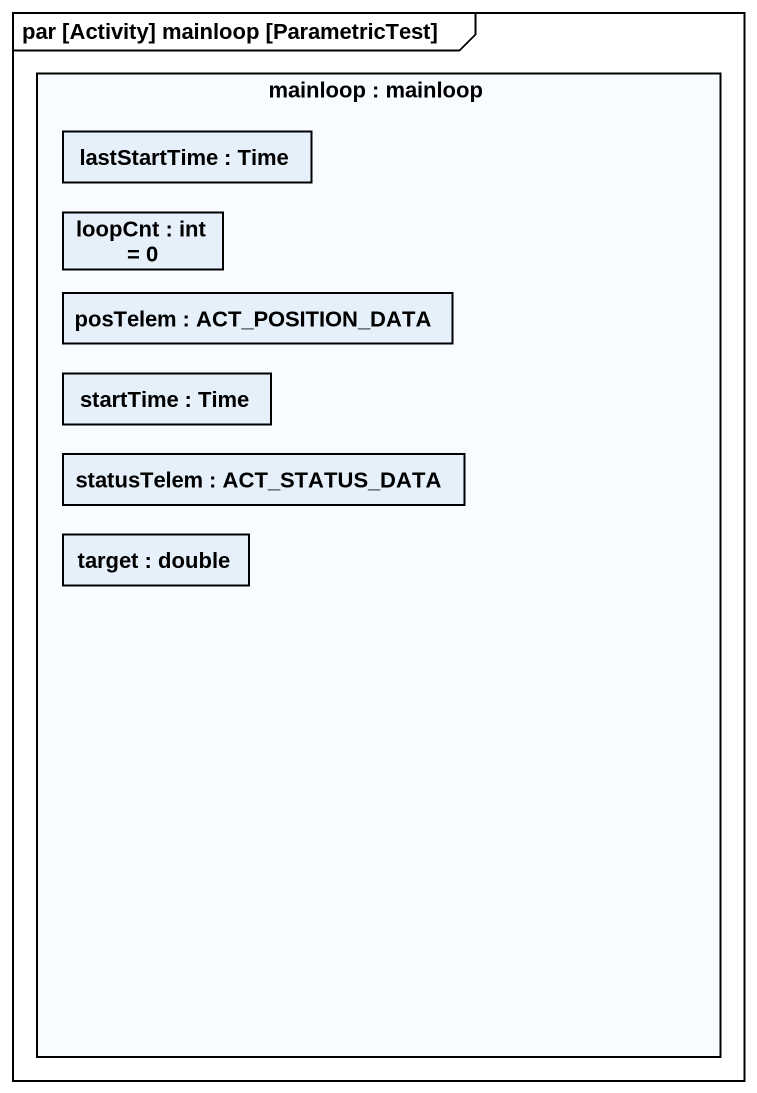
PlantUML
@startuml
mainframe par [Activity] mainloop [ParametricTest]
rectangle "mainloop : mainloop" as mainloop {
  rectangle "lastStartTime : Time" as lastStartTime
  rectangle "loopCnt : int = 0" as loopCnt
  rectangle "posTelem : ACT_POSITION_DATA" as posTelem
  rectangle "startTime : Time" as startTime
  rectangle "statusTelem : ACT_STATUS_DATA" as statusTelem
  rectangle "target : double" as target
}
@enduml
